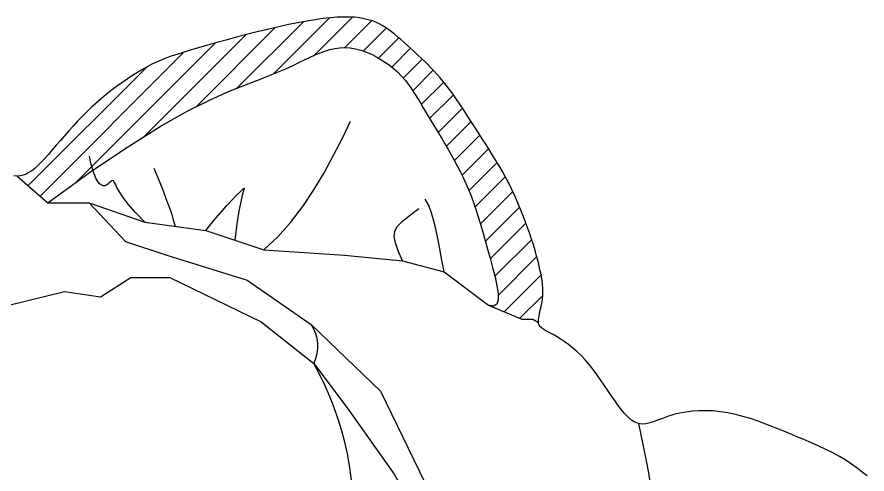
# Model space of a CAD drawing. Header units: inches. Extents: x 4.1 to 46.6, y 13.1 to 37.9.
# Drawn here: x 13.4116 to 13.5127, y 14.6904 to 14.7448 of the extents above; entities that cross this region are included whole.
import ezdxf

# ---------------------------------------------------------------- set-up
doc = ezdxf.new("R2010")
doc.units = ezdxf.units.IN
doc.header["$MEASUREMENT"] = 0
doc.layers.add('02', color=2, linetype='Continuous')
doc.layers.add('8', color=8, linetype='Continuous')

msp = doc.modelspace()

# ---------------------------------------------------------------- hatches: boundary and pattern name
at = {"layer": '8'}
h = msp.add_hatch(dxfattribs=at)
h.set_pattern_fill('ANSI31', color=256, scale=0.015, style=0)
h.set_pattern_definition([(44.99999999999999, (1.53809614157538, 14.83534044480351), (-0.001325825214724776, 0.001325825214724777), [])])
h.paths.add_polyline_path([(13.42592892636779, 14.73817400788997), (13.42531679225388, 14.73779017835207), (13.42469316655072, 14.73737939590231), (13.42406354522566, 14.73694465532484), (13.42343342424604, 14.73648895138925), (13.42280829981203, 14.73601527887971), (13.42219366742532, 14.73552663255126), (13.42159394085641, 14.73502559125066), (13.42100920345868, 14.73451307004601), (13.42043845569017, 14.73398956803888), (13.41988069824177, 14.73345558438908), (13.41933493227, 14.73291161818364), (13.41880015823293, 14.73235816855325), (13.41827537658858, 14.73179573462861), (13.41775958872634, 14.7312248155404), (13.41725229452598, 14.73064724141026), (13.41675499295118, 14.73007016639625), (13.41626968238737, 14.7295020756765), (13.41579836191843, 14.72895145442911), (13.41534302946414, 14.72842678783221), (13.41490568387556, 14.7279365610348), (13.41448832353811, 14.7274892592441), (13.41409294707003, 14.72709336760912), (13.41372009556974, 14.72675554118635), (13.41336448168616, 14.72647511445851), (13.41301935984987, 14.72624959178669), (13.41267798542279, 14.72607647756107), (13.41233361306834, 14.7259532761282), (13.41197949814844, 14.72587749184916), (13.41160889509368, 14.72584662909961), (13.415252639486, 14.72267775069216), (13.42049892669777, 14.72644809236684), (13.42497230231996, 14.72945386583618), (13.42875379700448, 14.73179789018926), (13.43192444093759, 14.73358298458792), (13.43456526477124, 14.73491196813578), (13.43675729869167, 14.73588765996559), (13.438581573118, 14.73661287919552), (13.44011911846931, 14.73719044497287), (13.44144166730578, 14.73770642906769), (13.44258376261453, 14.73817991394484), (13.44357064882527, 14.73861323472105), (13.44442757083337, 14.73900872651305), (13.44517977376702, 14.73936872445214), (13.44585250205594, 14.73969556364048), (13.44647100082832, 14.73999157919483), (13.44706051474671, 14.74025910624644), (13.44764254874784, 14.74049915669187), (13.44822364793393, 14.74070744944496), (13.44880661698292, 14.74087838024301), (13.44939426103841, 14.74100634479422), (13.44998938524398, 14.74108573882134), (13.45059479404475, 14.74111095800348), (13.45121329281713, 14.74107639809248), (13.45184768647189, 14.74097645478199), (13.45249883182581, 14.74080762539691), (13.45315979471664, 14.74057481369985), (13.45382169242251, 14.74028502505556), (13.45447564268719, 14.73994526481423), (13.45511276302162, 14.73956253838427), (13.45572417116958, 14.73914385110132), (13.45630098464201, 14.7386962083447), (13.45683432071704, 14.73822661547914), (13.45731810251485, 14.73774098816378), (13.45775747210021, 14.73724088310431), (13.45816037691432, 14.73672676734444), (13.45853476439837, 14.73619910786968), (13.45888858199353, 14.73565837169466), (13.45922977737385, 14.73510502586308), (13.45956629751484, 14.73453953733136), (13.45990609009053, 14.73396237315777), (13.46025546620834, 14.73337407818056), (13.46061419210631, 14.73277550860533), (13.46098039792153, 14.73216759851951), (13.46135221355829, 14.73155128198144), (13.4617277693865, 14.73092749304945), (13.46210519507761, 14.73029716579643), (13.46248262076872, 14.72966123426616), (13.46285817659694, 14.72902063256064), (13.46323007023196, 14.72837559416533), (13.46359682156938, 14.72772355046348), (13.46395702803741, 14.72706123226547), (13.46430928706425, 14.72638537038168), (13.46465219631094, 14.72569269563704), (13.46498435297283, 14.72497993882738), (13.46530435494381, 14.72424383079218), (13.46561079965207, 14.72348110234183), (13.46590316858376, 14.72268858888586), (13.46618448015536, 14.72186354431782), (13.46645863753977, 14.72100332711583), (13.46672954297858, 14.72010529574348), (13.46700109917904, 14.71916680870803), (13.46727720908123, 14.71818522447305), (13.46756177515957, 14.71715790151669), (13.4678587001213, 14.71608219834619), (13.4681651094393, 14.71496538108207), (13.46845101918328, 14.71385434655989), (13.4686796684214, 14.71280589925758), (13.46881429552334, 14.71187684363852), (13.46881813955727, 14.71112398420977), (13.46865443912569, 14.71060412544924), (13.46828643352958, 14.71037407183488), (13.46767736113864, 14.71049062784462), (13.47163394446719, 14.70884371766173), (13.47295280386928, 14.70884371766173), (13.47360485307175, 14.70845921981257), (13.47363040972735, 14.70884425226999), (13.47367987343344, 14.70916469254465), (13.4737513210089, 14.70952107002543), (13.47383575890447, 14.70990739520224), (13.4739241938037, 14.71031767849221), (13.47400763262297, 14.71074593038523), (13.47407708134736, 14.71118616131301), (13.47412354712608, 14.71163238173634), (13.47414020126919, 14.71207943400535), (13.47412887592102, 14.71252548798387), (13.47409356808524, 14.71296954541052), (13.47403827499832, 14.71341060805301), (13.47396699366394, 14.71384767763542), (13.47388372131857, 14.71427975594), (13.47379245450023, 14.71470584467628), (13.47369719091105, 14.71512494561197), (13.47360059506494, 14.71553772427891), (13.47350000221516, 14.71595150117813), (13.47339141535807, 14.71637526064754), (13.47327083725716, 14.71681798699595), (13.47313427090879, 14.71728866451761), (13.47297771930928, 14.71779627752133), (13.47279718522216, 14.71834981031592), (13.47258867187659, 14.71895824721017), (13.47234943117249, 14.71962691222601), (13.47208171132255, 14.72034648832508), (13.47178900967586, 14.7211039981676), (13.47147482381436, 14.72188646441376), (13.47114265131998, 14.72268090973833), (13.47079598930898, 14.72347435680152), (13.4704383353633, 14.72425382827808), (13.47007318683202, 14.72500634682823), (13.46970329181525, 14.72572242904156), (13.46932840048569, 14.7264065670361), (13.4689475133014, 14.72706674687382), (13.46855963141891, 14.7277109546167), (13.46816375529627, 14.72834717631216), (13.46775888585719, 14.72898339800762), (13.46734402379255, 14.7296276057505), (13.46691816979322, 14.73028778560277), (13.46648115715246, 14.73096901202101), (13.46603615050438, 14.73166471315657), (13.46558714685264, 14.73236540558449), (13.4651381432009, 14.73306160587984), (13.46469313655282, 14.73374383061767), (13.4642561241449, 14.73440259634393), (13.46383110298078, 14.73502841964822), (13.4634220698313, 14.73561181709104), (13.46303160655546, 14.73614613364501), (13.46265663187253, 14.73663602781474), (13.46229264912429, 14.73708898653152), (13.46193516165252, 14.73751249669752), (13.46157967256616, 14.73791404521493), (13.46122168543982, 14.73830111900046), (13.46085670338246, 14.7386812049854), (13.46048022950302, 14.73906179005738), (13.46008918321925, 14.73944853101151), (13.45968614569168, 14.73983976408366), (13.45927511392395, 14.74023199538809), (13.45886008515257, 14.74062173105361), (13.45844505638118, 14.74100547716538), (13.45803402461345, 14.7413797398522), (13.45763098708588, 14.74174102524288), (13.45723994080211, 14.74208583942258), (13.45686338380213, 14.74241127084409), (13.45649781873684, 14.74271673716888), (13.45613824952628, 14.74300223839694), (13.45577967939201, 14.74326777451373), (13.45541711202125, 14.74351334554834), (13.45504555156688, 14.74373895145712), (13.45466000101763, 14.74394459225462), (13.4542554647592, 14.7441302679263), (13.45382686242695, 14.74429564572805), (13.45336878187257, 14.74443906189575), (13.45287572712871, 14.74455851990664), (13.45234220176238, 14.74465202323794), (13.45176271050471, 14.74471757541054), (13.45113175668988, 14.74475317988712), (13.45044384504902, 14.74475684015946), (13.44969347914915, 14.74472655971934), (13.44887666221942, 14.744660924368), (13.44799539241242, 14.7445608491735), (13.44705316754292, 14.74442783152793), (13.44605348496, 14.74426336883792), (13.44499984177995, 14.74406895846645), (13.44389573581751, 14.74384609782013), (13.44274466418895, 14.74359628429105), (13.44155012447621, 14.74332101525673), (13.44031827877509, 14.74302261999859), (13.43906594793546, 14.74270675526808), (13.43781261801954, 14.74237990974965), (13.43657777439105, 14.74204857209864), (13.43538090287942, 14.7417192309413), (13.43424148931402, 14.74139837497663), (13.4331790190586, 14.74109249281631), (13.43221297840822, 14.74080807313024), (13.43135660704459, 14.74054919214271), (13.43059816401686, 14.74031027623736), (13.42991966222647, 14.7400833393813), (13.42930311527337, 14.73986039552713), (13.42873053582619, 14.73963345861288), (13.42818393725204, 14.73939454262021), (13.42764533291805, 14.73913566148716), (13.42709673572566, 14.7388488291663), (13.42652407269227, 14.73852788976095)])

# ---------------------------------------------------------------- linework, layer by layer
at = {"layer": '02'}
for points in [[(13.51268406612101, 14.69019035126715), (13.51211963807467, 14.69064854625779), (13.51151083693142, 14.69111928692022), (13.51085682589795, 14.69159170031074), (13.51015676771524, 14.69205491355845), (13.50941094131443, 14.69250028410628), (13.50862409108552, 14.6929280907107), (13.50780207737583, 14.69334084254391), (13.50695076099831, 14.69374104873444), (13.50607600206743, 14.69413121838173), (13.50518366162899, 14.69451386064341), (13.50427960003029, 14.69489148464803), (13.50336967785145, 14.69526659950956), (13.50245891841362, 14.69564018102122), (13.50154899600196, 14.69600707151861), (13.50064074810828, 14.69636057997289), (13.49973501175876, 14.69669401539889), (13.49883262421238, 14.69700068676778), (13.49793442296098, 14.69727390306528), (13.49704124503072, 14.69750697326257), (13.49615392768058, 14.69769320637446), (13.49527400596301, 14.69782744472198), (13.49440580540571, 14.69791066409838), (13.49355434909697, 14.69794537361762), (13.4927246608236, 14.69793408243735), (13.49192176390673, 14.69787929970065), (13.49115068120184, 14.69778353452151), (13.49041643649574, 14.69764929604301), (13.48972405287671, 14.69747909340825), (13.48907701907913, 14.69727794487429), (13.4884726833948, 14.69706090521234), (13.48790686022724, 14.6968455383076), (13.48737536304864, 14.69664940807437), (13.48687400602969, 14.69649007841238), (13.48639860287543, 14.6963851131923), (13.48594496752369, 14.6963520763284), (13.48550891367952, 14.69640853172044), (13.48508649463068, 14.69656726219276), (13.48467471966754, 14.69682192636995), (13.48427083766322, 14.69716140178665), (13.48387209702517, 14.69757456602114), (13.48347574662651, 14.6980502965935), (13.48307903510752, 14.69857747106747), (13.48267921087566, 14.69914496699224), (13.48227352280404, 14.69974166193154), (13.48185959811556, 14.70035697188453), (13.48143657882932, 14.7009824667812), (13.48100398554701, 14.70161025498695), (13.48056133887033, 14.70223244488173), (13.480108159401, 14.70284114483096), (13.47964396774071, 14.70342846321458), (13.47916828472401, 14.70398650841256), (13.47868063071977, 14.70450738879029), (13.47818186487305, 14.70498480117115), (13.47767820073526, 14.70541879615215), (13.47717718993547, 14.7058110127737), (13.4766863848013, 14.70616309006167), (13.47621333649616, 14.70647666704193), (13.47576559758048, 14.70675338276945), (13.47535071945052, 14.70699487625555), (13.47497625420104, 14.7072027865552), (13.4746483285376, 14.70738014327529), (13.47436736830744, 14.70753553840499), (13.47413237443428, 14.70767895448538), (13.47394234737615, 14.7078203740721), (13.47379628782394, 14.70796977974991), (13.47369319693419, 14.70813715404532), (13.47363207516494, 14.70833247951399), (13.4736119234399, 14.70856573874065), (13.47363040972735, 14.70884425226999), (13.47367987343344, 14.70916469254465), (13.4737513210089, 14.70952107002543), (13.47383575890447, 14.70990739520224), (13.4739241938037, 14.71031767849221), (13.47400763262297, 14.71074593038523), (13.47407708134736, 14.71118616131301), (13.47412354712608, 14.71163238173634), (13.47414020126919, 14.71207943400535), (13.47412887592102, 14.71252548798387), (13.47409356808524, 14.71296954541052), (13.47403827499832, 14.71341060805301), (13.47396699366394, 14.71384767763542), (13.47388372131857, 14.71427975594), (13.47379245450023, 14.71470584467628), (13.47369719091105, 14.71512494561197), (13.47360059506494, 14.71553772427891), (13.47350000221516, 14.71595150117813), (13.47339141535807, 14.71637526064754), (13.47327083725716, 14.71681798699595), (13.47313427090879, 14.71728866451761), (13.47297771930928, 14.71779627752133), (13.47279718522216, 14.71834981031592), (13.47258867187659, 14.71895824721017), (13.47234943117249, 14.71962691222601), (13.47208171132255, 14.72034648832508), (13.47178900967586, 14.7211039981676), (13.47147482381436, 14.72188646441376), (13.47114265131998, 14.72268090973833), (13.47079598930898, 14.72347435680152), (13.4704383353633, 14.72425382827808), (13.47007318683202, 14.72500634682823), (13.46970329181525, 14.72572242904156), (13.46932840048569, 14.7264065670361), (13.4689475133014, 14.72706674687382), (13.46855963141891, 14.7277109546167), (13.46816375529627, 14.72834717631216), (13.46775888585719, 14.72898339800762), (13.46734402379255, 14.7296276057505), (13.46691816979322, 14.73028778560277), (13.46648115715246, 14.73096901202101), (13.46603615050438, 14.73166471315657), (13.46558714685264, 14.73236540558449), (13.4651381432009, 14.73306160587984), (13.46469313655282, 14.73374383061767), (13.4642561241449, 14.73440259634393), (13.46383110298078, 14.73502841964822), (13.4634220698313, 14.73561181709104), (13.46303160655546, 14.73614613364501), (13.46265663187253, 14.73663602781474), (13.46229264912429, 14.73708898653152), (13.46193516165252, 14.73751249669752), (13.46157967256616, 14.73791404521493), (13.46122168543982, 14.73830111900046), (13.46085670338246, 14.7386812049854), (13.46048022950302, 14.73906179005738), (13.46008918321925, 14.73944853101151), (13.45968614569168, 14.73983976408366), (13.45927511392395, 14.74023199538809), (13.45886008515257, 14.74062173105361), (13.45844505638118, 14.74100547716538), (13.45803402461345, 14.7413797398522), (13.45763098708588, 14.74174102524288), (13.45723994080211, 14.74208583942258), (13.45686338380213, 14.74241127084409), (13.45649781873684, 14.74271673716888), (13.45613824952628, 14.74300223839694), (13.45577967939201, 14.74326777451373), (13.45541711202125, 14.74351334554834), (13.45504555156688, 14.74373895145712), (13.45466000101763, 14.74394459225462), (13.4542554647592, 14.7441302679263), (13.45382686242695, 14.74429564572805), (13.45336878187257, 14.74443906189575), (13.45287572712871, 14.74455851990664), (13.45234220176238, 14.74465202323794), (13.45176271050471, 14.74471757541054), (13.45113175668988, 14.74475317988712), (13.45044384504902, 14.74475684015946), (13.44969347914915, 14.74472655971934), (13.44887666221942, 14.744660924368), (13.44799539241242, 14.7445608491735), (13.44705316754292, 14.74442783152793), (13.44605348496, 14.74426336883792), (13.44499984177995, 14.74406895846645), (13.44389573581751, 14.74384609782013), (13.44274466418895, 14.74359628429105), (13.44155012447621, 14.74332101525673), (13.44031827877509, 14.74302261999859), (13.43906594793546, 14.74270675526808), (13.43781261801954, 14.74237990974965), (13.43657777439105, 14.74204857209864), (13.43538090287942, 14.7417192309413), (13.43424148931402, 14.74139837497663), (13.4331790190586, 14.74109249281631), (13.43221297840822, 14.74080807313024), (13.43135660704459, 14.74054919214271), (13.43059816401686, 14.74031027623736), (13.42991966222647, 14.7400833393813), (13.42930311527337, 14.73986039552713), (13.42873053582619, 14.73963345861288), (13.42818393725204, 14.73939454262021), (13.42764533291805, 14.73913566148716), (13.42709673572566, 14.7388488291663), (13.42652407269227, 14.73852788976095), (13.42592892636779, 14.73817400788997), (13.42531679225388, 14.73779017835207), (13.42469316655072, 14.73737939590231), (13.42406354522566, 14.73694465532484), (13.42343342424604, 14.73648895138925), (13.42280829981203, 14.73601527887971), (13.42219366742532, 14.73552663255126), (13.42159394085641, 14.73502559125066), (13.42100920345868, 14.73451307004601), (13.42043845569017, 14.73398956803888), (13.41988069824177, 14.73345558438908), (13.41933493227, 14.73291161818364), (13.41880015823293, 14.73235816855325), (13.41827537658858, 14.73179573462861), (13.41775958872634, 14.7312248155404), (13.41725229452598, 14.73064724141026), (13.41675499295118, 14.73007016639625), (13.41626968238737, 14.7295020756765), (13.41579836191843, 14.72895145442911), (13.41534302946414, 14.72842678783221), (13.41490568387556, 14.7279365610348), (13.41448832353811, 14.7274892592441), (13.41409294707003, 14.72709336760912), (13.41372009556974, 14.72675554118635), (13.41336448168616, 14.72647511445851), (13.41301935984987, 14.72624959178669), (13.41267798542279, 14.72607647756107), (13.41233361306834, 14.7259532761282), (13.41197949814844, 14.72587749184916), (13.41160889509368, 14.72584662909961), (13.41121505926597, 14.72585819224063)], [(13.415252639486, 14.72267775069216), (13.42049892669777, 14.72644809236684), (13.42497230231996, 14.72945386583618), (13.42875379700448, 14.73179789018926), (13.43192444093759, 14.73358298458792), (13.43456526477124, 14.73491196813578), (13.43675729869167, 14.73588765996559), (13.438581573118, 14.73661287919552), (13.44011911846931, 14.73719044497287), (13.44144166730578, 14.73770642906769), (13.44258376261453, 14.73817991394484), (13.44357064882527, 14.73861323472105), (13.44442757083337, 14.73900872651305), (13.44517977376702, 14.73936872445214), (13.44585250205594, 14.73969556364048), (13.44647100082832, 14.73999157919483), (13.44706051474671, 14.74025910624644), (13.44764254874784, 14.74049915669187), (13.44822364793393, 14.74070744944496), (13.44880661698292, 14.74087838024301), (13.44939426103841, 14.74100634479422), (13.44998938524398, 14.74108573882134), (13.45059479404475, 14.74111095800348), (13.45121329281713, 14.74107639809248), (13.45184768647189, 14.74097645478199), (13.45249883182581, 14.74080762539691), (13.45315979471664, 14.74057481369985), (13.45382169242251, 14.74028502505556), (13.45447564268719, 14.73994526481423), (13.45511276302162, 14.73956253838427), (13.45572417116958, 14.73914385110132), (13.45630098464201, 14.7386962083447), (13.45683432071704, 14.73822661547914), (13.45731810251485, 14.73774098816378), (13.45775747210021, 14.73724088310431), (13.45816037691432, 14.73672676734444), (13.45853476439837, 14.73619910786968), (13.45888858199353, 14.73565837169466), (13.45922977737385, 14.73510502586308), (13.45956629751484, 14.73453953733136), (13.45990609009053, 14.73396237315777), (13.46025546620834, 14.73337407818056), (13.46061419210631, 14.73277550860533), (13.46098039792153, 14.73216759851951), (13.46135221355829, 14.73155128198144), (13.4617277693865, 14.73092749304945), (13.46210519507761, 14.73029716579643), (13.46248262076872, 14.72966123426616), (13.46285817659694, 14.72902063256064), (13.46323007023196, 14.72837559416533), (13.46359682156938, 14.72772355046348), (13.46395702803741, 14.72706123226547), (13.46430928706425, 14.72638537038168), (13.46465219631094, 14.72569269563704), (13.46498435297283, 14.72497993882738), (13.46530435494381, 14.72424383079218), (13.46561079965207, 14.72348110234183), (13.46590316858376, 14.72268858888586), (13.46618448015536, 14.72186354431782), (13.46645863753977, 14.72100332711583), (13.46672954297858, 14.72010529574348), (13.46700109917904, 14.71916680870803), (13.46727720908123, 14.71818522447305), (13.46756177515957, 14.71715790151669), (13.4678587001213, 14.71608219834619), (13.4681651094393, 14.71496538108207), (13.46845101918328, 14.71385434655989), (13.4686796684214, 14.71280589925758), (13.46881429552334, 14.71187684363852), (13.46881813955727, 14.71112398420977), (13.46865443912569, 14.71060412544924), (13.46828643352958, 14.71037407183488), (13.46767736113864, 14.71049062784462)], [(13.44097042506795, 14.71707826314836), (13.44261200194481, 14.71861239725425), (13.444145302095, 14.72033855983048), (13.44557337862673, 14.72221443553738), (13.44689928488108, 14.72419770899163), (13.44812607466477, 14.72624606483899), (13.44925680108602, 14.72831718772526), (13.45029451771873, 14.73036876228165), (13.45124227767113, 14.73235847315394)], [(13.42679267031374, 14.72037208079295), (13.42567925182405, 14.72151542356463), (13.4248318276764, 14.72248994834539), (13.42421012282605, 14.72330426914144), (13.42377386176261, 14.72396700000266), (13.42348276944134, 14.72448675496438), (13.42329657058465, 14.72487214803281), (13.42317499014783, 14.72513179325782), (13.42307775238763, 14.72527430464564), (13.4229714158387, 14.72531111095035), (13.42284987102497, 14.72526489959731), (13.42271384228255, 14.72516117274521), (13.42256405418041, 14.72502543255272), (13.4224012303562, 14.72488318113486), (13.42222609537887, 14.72475992066487), (13.42203937311891, 14.72468115328687), (13.42184178837809, 14.72467238114499), (13.42163457213204, 14.72475526377551), (13.42142098703656, 14.72493609044344), (13.42120480215411, 14.72521730774773), (13.42098978701281, 14.7256013623601), (13.4207797111408, 14.7260907009086), (13.420578344299, 14.7266877700213), (13.42038945554989, 14.72739501635536), (13.42021681442159, 14.72821488653884)], [(13.42788256289671, 14.72680226258402), (13.42849584277022, 14.72526946187012), (13.42896504587728, 14.72408959661428), (13.42931990212995, 14.72318152319807), (13.42959014213878, 14.72246409800303), (13.429805495583, 14.72185617739618), (13.42999569284032, 14.72127661775906), (13.43019046428847, 14.72064427547324), (13.43041953983951, 14.71987800692026)], [(13.41160889509368, 14.72584662909961), (13.415252639486, 14.72267775069216), (13.42019836841385, 14.72267775069216), (13.42679267031374, 14.72037208079295), (13.43404640936527, 14.71938393304757), (13.44097042506795, 14.71707826314836), (13.45053216912086, 14.71641949797507), (13.45745618971299, 14.71576073553755), (13.46240191375139, 14.71444320794129), (13.46767736113864, 14.71049062784462), (13.47163394446719, 14.70884371766173), (13.47295280386928, 14.70884371766173), (13.47362199918601, 14.70844910912732)], [(13.43404640936527, 14.71938393304757), (13.43500962787542, 14.7205439792206), (13.43585032391596, 14.72152468633888), (13.43657203395153, 14.72233865190814), (13.4371782944468, 14.72299847340495), (13.43767264209922, 14.72351674832047), (13.43805861337344, 14.7239060741313), (13.43833974496695, 14.72417904834314), (13.43851957334439, 14.72434826841803), (13.43860314417864, 14.72441608288958), (13.438601540674, 14.724343844272), (13.43852735477734, 14.72408265616562), (13.43839317890118, 14.72358362212711), (13.43821160475957, 14.72279784574224), (13.43799522523071, 14.72167643055312), (13.43775663179579, 14.72017048014553), (13.43750841710019, 14.71823109809069)], [(13.46240191375139, 14.71444320794129), (13.46212715869072, 14.71584909569814), (13.46187707995298, 14.71718093609255), (13.46163822062547, 14.71842946373093), (13.46139712332982, 14.71958541324878), (13.4611403311533, 14.7206395192234), (13.46085438695039, 14.72158251630484), (13.46052583357553, 14.72240513908494), (13.46014121388319, 14.72309812219922)], [(13.42019836841385, 14.72267775069216), (13.42448466507952, 14.71806640817252), (13.42943039400737, 14.71641949797507), (13.43899213340367, 14.71345506291712), (13.44657558602515, 14.7081849552242), (13.45481846601936, 14.70027979232421), (13.46009390851717, 14.68941019436628), (13.46207220018144, 14.67491739616256), (13.46055922894041, 14.66242452891769)], [(13.45745618971299, 14.71576073553755), (13.4569418596034, 14.71696505402091), (13.4565983401076, 14.71790171853084), (13.45644840625349, 14.71864369170092), (13.45651483260329, 14.71926393615016), (13.45682039395209, 14.71983541446847), (13.45738786509494, 14.72043108931851), (13.45824002082693, 14.72112392327566), (13.45939963594313, 14.72198687900257)], [(13.34930959510851, 14.67590554118673), (13.34897988130572, 14.68315193892798), (13.35227703237209, 14.69237462942423), (13.3552444698685, 14.69764473711715), (13.35557418343845, 14.70423237242088), (13.36117934439565, 14.71114939028215), (13.3657953548641, 14.71477259051338), (13.37205994342688, 14.71806640817252), (13.38195140128258, 14.7183957880234), (13.39250229116763, 14.71477259051338), (13.40074517116184, 14.71444320794129), (13.40338288996603, 14.71576073553755), (13.4106366241281, 14.71049062784462), (13.41723093091744, 14.71213753530632), (13.42151722781594, 14.71147877286879), (13.4251440973417, 14.71378444550377), (13.42976010781015, 14.71378444550377), (13.44064071126516, 14.70851433508964), (13.44690529982793, 14.7035736099688), (13.45086188292365, 14.69830350227588), (13.45646704388085, 14.69039833937589), (13.4610830543493, 14.68216379527169)], [(13.48550891367952, 14.69640853172044), (13.48599740890089, 14.69411576912265), (13.48638655342396, 14.69217252133697), (13.48668884513202, 14.69054579490788), (13.48691678120989, 14.68920259637983)]]:
    msp.add_lwpolyline(points, dxfattribs=at)
for centre, radius, start, end in [((13.44285833792995, 14.70560171001583), 0.004526708414193671, 333.3826550752511, 34.79678317194478), ((13.41392438187498, 14.68527176816591), 0.03771867389873265, 319.7648660013809, 29.02686439026758)]:
    msp.add_arc(centre, radius, start, end, dxfattribs=at)

doc.saveas('drawing.dxf')
